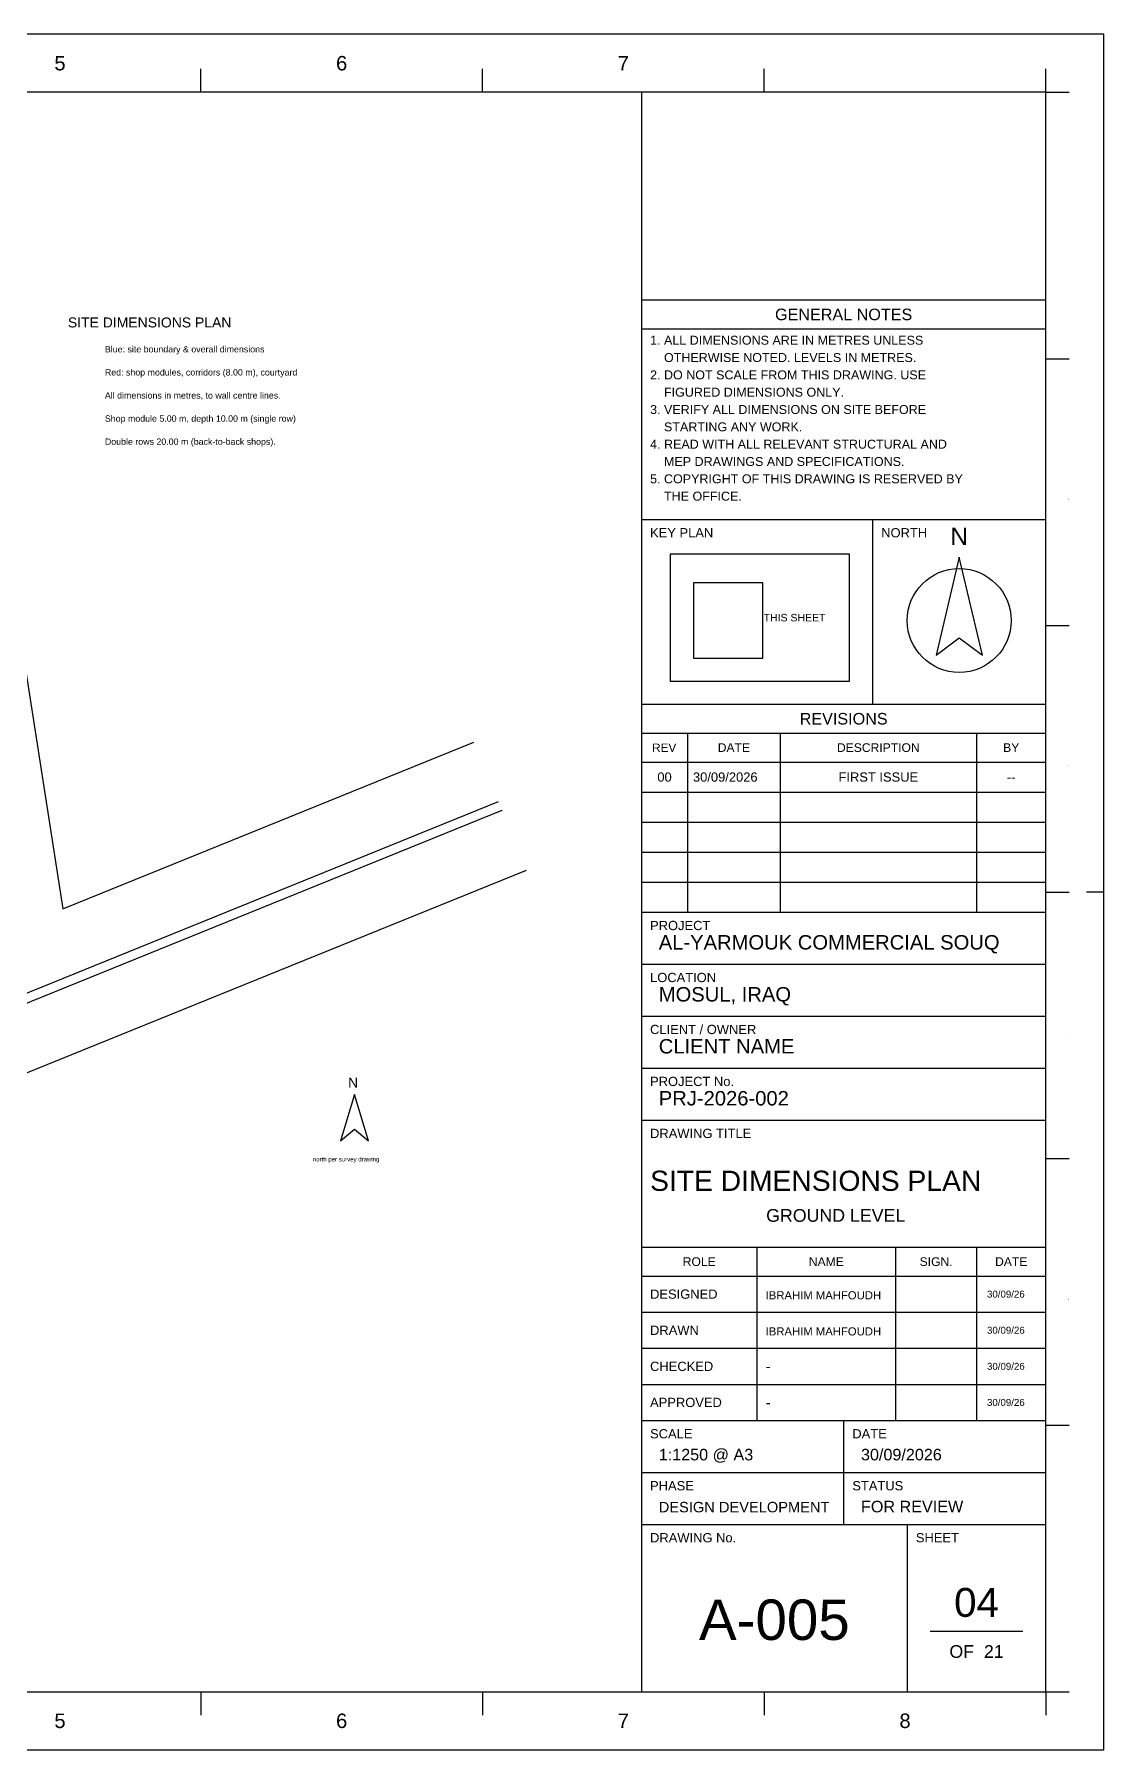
# Model space of a CAD drawing. Header units: metres. Extents: x 0 to 3661, y -5 to 371.
# Drawn here: x 1941.9 to 2173.2, y 0 to 371.2 of the extents above; entities that cross this region are included whole.
import ezdxf

# ---------------------------------------------------------------- set-up
doc = ezdxf.new("R2010")
doc.units = ezdxf.units.M
doc.header["$MEASUREMENT"] = 0
for name, color, linetype in [('A3_FRAME', 7, 'Continuous'), ('A3_SHEET', 7, 'Continuous'), ('STREET', 8, 'Continuous'), ('TB_FIELDS', 7, 'Continuous'), ('TB_HEADINGS', 7, 'Continuous'), ('TB_LABELS', 7, 'Continuous'), ('TB_LINES_THICK', 7, 'Continuous'), ('TB_LINES_THIN', 7, 'Continuous'), ('TB_SYMBOLS', 7, 'Continuous'), ('TEXT', 7, 'Continuous'), ('TITLE', 1, 'Continuous')]:
    doc.layers.add(name, color=color, linetype=linetype)
doc.styles.get("Standard").update_dxf_attribs({"font": 'arial.ttf'})

msp = doc.modelspace()

# ---------------------------------------------------------------- linework, layer by layer
at = {"layer": 'A3_FRAME'}
msp.add_line((2173.245, 185.625), (2169.495, 185.625), dxfattribs=at)
for points in [[(1673.245, 12.5), (2160.745, 12.5), (2160.745, 358.75), (1673.245, 358.75)], [(2073.245, 12.5), (2160.745, 12.5), (2160.745, 358.75), (2073.245, 358.75)]]:
    msp.add_lwpolyline(points, close=True, dxfattribs=at)
at = {"layer": 'A3_SHEET'}
msp.add_lwpolyline([(1648.245, 0), (2173.245, 0), (2173.245, 371.25), (1648.245, 371.25)], close=True, dxfattribs=at)
at = {"layer": 'STREET'}
for p, q in [((1924.858, 330.786), (1948.065, 181.992)), ((1948.065, 181.992), (2036.999, 218.081)), ((2042.263, 205.108), (1786.451, 101.3)), ((2043.015, 203.255), (1787.203, 99.447)), ((2048.279, 190.282), (1790.568, 85.704))]:
    msp.add_line(p, q, dxfattribs=at)
at = {"layer": 'TB_LINES_THICK'}
for p, q in [((2073.245, 313.75), (2160.745, 313.75)), ((2073.245, 266.25), (2160.745, 266.25)), ((2073.245, 226.25), (2160.745, 226.25)), ((2073.245, 181.25), (2160.745, 181.25)), ((2073.245, 136.25), (2160.745, 136.25)), ((2073.245, 108.75), (2160.745, 108.75)), ((2073.245, 71.25), (2160.745, 71.25)), ((2073.245, 48.75), (2160.745, 48.75))]:
    msp.add_line(p, q, dxfattribs=at)
at = {"layer": 'TB_LINES_THIN'}
for p, q in [((1977.932, 358.75), (1977.932, 363.75)), ((2038.87, 358.75), (2038.87, 363.75)), ((2099.807, 358.75), (2099.807, 363.75)), ((2160.745, 358.75), (2160.745, 363.75)), ((2160.745, 358.75), (2165.745, 358.75)), ((2073.245, 307.5), (2160.745, 307.5)), ((2160.745, 301.042), (2165.745, 301.042)), ((2123.245, 266.25), (2123.245, 226.25)), ((2160.745, 243.333), (2165.745, 243.333)), ((2073.245, 220), (2160.745, 220)), ((2083.245, 220), (2083.245, 181.25)), ((2103.245, 220), (2103.245, 181.25)), ((2145.745, 220), (2145.745, 181.25)), ((2073.245, 213.75), (2160.745, 213.75)), ((2073.245, 207.25), (2160.745, 207.25)), ((2073.245, 200.75), (2160.745, 200.75)), ((2073.245, 194.25), (2160.745, 194.25)), ((2073.245, 187.75), (2160.745, 187.75)), ((2160.745, 185.625), (2165.745, 185.625)), ((2073.245, 170), (2160.745, 170)), ((2073.245, 158.75), (2160.745, 158.75)), ((2073.245, 147.5), (2160.745, 147.5)), ((2160.745, 127.917), (2165.745, 127.917)), ((2098.245, 108.75), (2098.245, 71.25)), ((2128.245, 108.75), (2128.245, 71.25)), ((2145.745, 108.75), (2145.745, 71.25)), ((2073.245, 102.5), (2160.745, 102.5)), ((2073.245, 94.688), (2160.745, 94.688)), ((2073.245, 86.875), (2160.745, 86.875)), ((2073.245, 79.063), (2160.745, 79.063)), ((2116.995, 71.25), (2116.995, 48.75)), ((2160.745, 70.208), (2165.745, 70.208)), ((2073.245, 60), (2160.745, 60)), ((2130.745, 48.75), (2130.745, 12.5)), ((2135.745, 25.625), (2155.745, 25.625)), ((1977.932, 12.5), (1977.932, 7.5)), ((2038.87, 12.5), (2038.87, 7.5)), ((2099.807, 12.5), (2099.807, 7.5)), ((2160.745, 12.5), (2160.745, 7.5)), ((2160.745, 12.5), (2165.745, 12.5))]:
    msp.add_line(p, q, dxfattribs=at)
for points in [[(2079.495, 231.25), (2118.245, 231.25), (2118.245, 258.75), (2079.495, 258.75)], [(2084.495, 236.25), (2099.495, 236.25), (2099.495, 252.5), (2084.495, 252.5)]]:
    msp.add_lwpolyline(points, close=True, dxfattribs=at)
at = {"layer": 'TB_SYMBOLS'}
msp.add_lwpolyline([(2141.995, 258.125), (2136.995, 236.875), (2141.995, 240.625), (2146.995, 236.875)], close=True, dxfattribs=at)
msp.add_circle((2141.995, 244.375), 11.25, dxfattribs=at)
at = {"layer": 'TEXT'}
msp.add_lwpolyline([(2011.178, 141.807), (2008.178, 131.807), (2011.178, 134.307), (2014.178, 131.807)], close=True, dxfattribs=at)

# ---------------------------------------------------------------- texts
at = {"layer": 'TB_FIELDS'}
for s, height, p in [('1. ALL DIMENSIONS ARE IN METRES UNLESS', 1.9375, (2075.12, 304.074)), ('    OTHERWISE NOTED. LEVELS IN METRES.', 1.9375, (2075.12, 300.324)), ('2. DO NOT SCALE FROM THIS DRAWING. USE', 1.9375, (2075.12, 296.574)), ('    FIGURED DIMENSIONS ONLY.', 1.9375, (2075.12, 292.824)), ('3. VERIFY ALL DIMENSIONS ON SITE BEFORE', 1.9375, (2075.12, 289.074)), ('    STARTING ANY WORK.', 1.9375, (2075.12, 285.324)), ('4. READ WITH ALL RELEVANT STRUCTURAL AND', 1.9375, (2075.12, 281.574)), ('    MEP DRAWINGS AND SPECIFICATIONS.', 1.9375, (2075.12, 277.824)), ('5. COPYRIGHT OF THIS DRAWING IS RESERVED BY', 1.9375, (2075.12, 274.074)), ('    THE OFFICE.', 1.9375, (2075.12, 270.324)), ('00', 2, (2076.691, 209.5)), ('30/09/2026', 2, (2084.396, 209.5)), ('FIRST ISSUE', 2, (2115.879, 209.5)), ('--', 2, (2152.314, 209.5)), ('AL-YARMOUK COMMERCIAL SOUQ', 3.125, (2076.995, 173.175)), ('MOSUL, IRAQ', 3.125, (2076.995, 161.925)), ('CLIENT NAME', 3.125, (2076.995, 150.675)), ('PRJ-2026-002', 3.125, (2076.995, 139.425)), ('GROUND LEVEL', 2.75, (2100.234, 114.25)), ('IBRAHIM MAHFOUDH', 1.7491, (2100.12, 97.469)), ('30/09/26', 1.5, (2148.006, 97.844)), ('IBRAHIM MAHFOUDH', 1.7491, (2100.12, 89.656)), ('30/09/26', 1.5, (2148.006, 90.031)), ('-', 2.25, (2100.12, 81.844)), ('30/09/26', 1.5, (2148.006, 82.219)), ('-', 2.25, (2100.12, 74.031)), ('30/09/26', 1.5, (2148.006, 74.406)), ('1:1250 @ A3', 2.5, (2076.995, 62.615)), ('30/09/2026', 2.5, (2120.745, 62.615)), ('DESIGN DEVELOPMENT', 2.2659, (2076.995, 51.365)), ('FOR REVIEW', 2.5, (2120.745, 51.365)), ('OF  21', 2.75, (2139.873, 19.875))]:
    msp.add_text(s, height=height, dxfattribs=at).set_placement(p)
at = {"layer": 'TB_HEADINGS'}
for s, height, p in [('GENERAL NOTES', 2.5, (2102.148, 309.375)), ('REVISIONS', 2.5, (2107.485, 221.875)), ('SITE DIMENSIONS PLAN', 4.375, (2075.12, 120.938)), ('04', 6.25, (2140.889, 28.75)), ('A-005', 8.75, (2085.694, 23.75))]:
    msp.add_text(s, height=height, dxfattribs=at).set_placement(p)
at = {"layer": 'TB_LABELS'}
for s, height, p in [('5', 3.125, (1946.25, 363.438)), ('6', 3.125, (2007.187, 363.438)), ('7', 3.125, (2068.125, 363.438)), ('B', 0.2, (2165.539, 270.625)), ('KEY PLAN', 2, (2075.12, 262.375)), ('NORTH', 2, (2125.12, 262.375)), ('THIS SHEET', 1.625, (2099.685, 244.188)), ('REV', 1.8221, (2075.552, 215.938)), ('DATE', 1.875, (2089.752, 215.938)), ('DESCRIPTION', 1.875, (2115.544, 215.938)), ('BY', 1.875, (2151.498, 215.938)), ('C', 0.2, (2165.418, 212.917)), ('PROJECT', 2, (2075.12, 177.375)), ('LOCATION', 2, (2075.12, 166.125)), ('CLIENT / OWNER', 2, (2075.12, 154.875)), ('D', 0.2, (2165.418, 155.208)), ('PROJECT No.', 2, (2075.12, 143.625)), ('DRAWING TITLE', 2, (2075.12, 132.375)), ('ROLE', 1.875, (2082.178, 104.688)), ('NAME', 1.875, (2109.461, 104.688)), ('SIGN.', 1.875, (2133.429, 104.688)), ('DATE', 1.875, (2149.752, 104.688)), ('DESIGNED', 2, (2075.12, 97.594)), ('E', 0.2, (2165.539, 97.5)), ('DRAWN', 2, (2075.12, 89.781)), ('CHECKED', 2, (2075.12, 81.969)), ('APPROVED', 2, (2075.12, 74.156)), ('SCALE', 2, (2075.12, 67.375)), ('DATE', 2, (2118.87, 67.375)), ('PHASE', 2, (2075.12, 56.125)), ('STATUS', 2, (2118.87, 56.125)), ('DRAWING No.', 2, (2075.12, 44.875)), ('SHEET', 2, (2132.62, 44.875)), ('5', 3.125, (1946.25, 4.688)), ('6', 3.125, (2007.187, 4.688)), ('7', 3.125, (2068.125, 4.688)), ('8', 3.125, (2129.062, 4.688))]:
    msp.add_text(s, height=height, dxfattribs=at).set_placement(p)
at = {"layer": 'TB_SYMBOLS'}
msp.add_text('N', height=3.75, dxfattribs=at).set_placement((2140.103, 260.735))
at = {"layer": 'TEXT'}
for s, height, p in [('Blue: site boundary & overall dimensions', 1.368, (1957.178, 302.407)), ('Red: shop modules, corridors (8.00 m), courtyard', 1.368, (1957.178, 297.407)), ('All dimensions in metres, to wall centre lines.', 1.368, (1957.178, 292.407)), ('Shop module 5.00 m, depth 10.00 m (single row)', 1.368, (1957.178, 287.407)), ('Double rows 20.00 m (back-to-back shops).', 1.368, (1957.178, 282.407)), ('north per survey drawing', 0.936, (2002.178, 127.307))]:
    msp.add_text(s, height=height, dxfattribs=at).set_placement(p)
at = {"layer": 'TITLE'}
for s, p in [('SITE DIMENSIONS PLAN', (1949.178, 307.807)), ('N', (2009.778, 143.307))]:
    msp.add_text(s, height=2.16, dxfattribs=at).set_placement(p)

doc.saveas('drawing.dxf')
